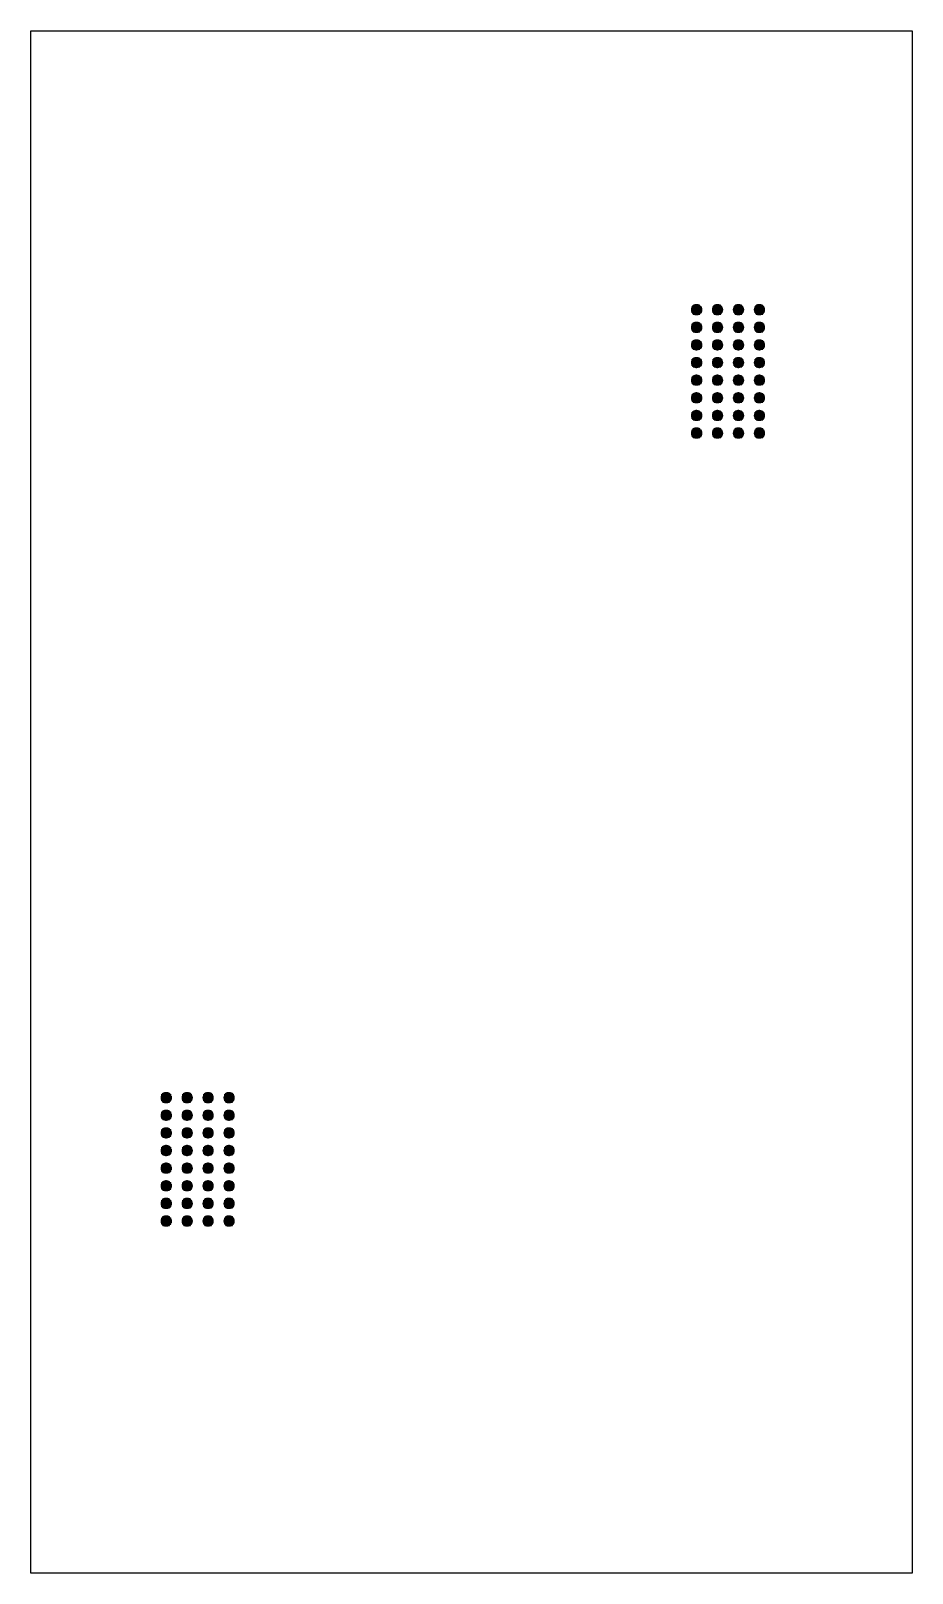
# Model space of a CAD drawing. Header units: inches. Extents: x 37.6 to 77.6, y 25.2 to 95.2.
import ezdxf

# ---------------------------------------------------------------- set-up
doc = ezdxf.new("R2010")
doc.units = ezdxf.units.IN
doc.header["$MEASUREMENT"] = 0
doc.layers.add('Raster', color=2, linetype='Continuous')

msp = doc.modelspace()

# ---------------------------------------------------------------- linework, layer by layer
at = {"layer": 'Raster'}
for p, q in [((37.645, 95.239), (77.645, 95.239)), ((37.645, 25.239), (37.645, 95.239)), ((77.645, 95.239), (77.645, 25.239)), ((67.618, 82.635), (68.108, 82.635)), ((67.634, 82.685), (68.092, 82.685)), ((67.663, 82.435), (67.663, 82.735)), ((67.663, 82.735), (68.063, 82.735)), ((67.713, 82.385), (67.713, 82.785)), ((67.713, 82.785), (68.013, 82.785)), ((67.763, 82.356), (67.763, 82.814)), ((67.813, 82.34), (67.813, 82.83)), ((67.863, 82.335), (67.863, 82.835)), ((67.913, 82.34), (67.913, 82.83)), ((67.963, 82.356), (67.963, 82.814)), ((68.013, 82.385), (68.013, 82.785)), ((68.063, 82.435), (68.063, 82.735)), ((68.568, 82.635), (69.058, 82.635)), ((68.584, 82.685), (69.042, 82.685)), ((68.613, 82.435), (68.613, 82.735)), ((68.613, 82.735), (69.013, 82.735)), ((68.663, 82.385), (68.663, 82.785)), ((68.663, 82.785), (68.963, 82.785)), ((68.713, 82.356), (68.713, 82.814)), ((68.763, 82.34), (68.763, 82.83)), ((68.813, 82.335), (68.813, 82.835)), ((68.863, 82.34), (68.863, 82.83)), ((68.913, 82.356), (68.913, 82.814)), ((68.963, 82.385), (68.963, 82.785)), ((69.013, 82.435), (69.013, 82.735)), ((69.518, 82.635), (70.008, 82.635)), ((69.534, 82.685), (69.992, 82.685)), ((69.563, 82.435), (69.563, 82.735)), ((69.563, 82.735), (69.963, 82.735)), ((69.613, 82.385), (69.613, 82.785)), ((69.613, 82.785), (69.913, 82.785)), ((69.663, 82.356), (69.663, 82.814)), ((69.713, 82.34), (69.713, 82.83)), ((69.763, 82.335), (69.763, 82.835)), ((69.813, 82.34), (69.813, 82.83)), ((69.863, 82.356), (69.863, 82.814)), ((69.913, 82.385), (69.913, 82.785)), ((69.963, 82.435), (69.963, 82.735)), ((70.468, 82.635), (70.958, 82.635)), ((70.484, 82.685), (70.942, 82.685)), ((70.513, 82.435), (70.513, 82.735)), ((70.513, 82.735), (70.913, 82.735)), ((70.563, 82.385), (70.563, 82.785)), ((70.563, 82.785), (70.863, 82.785)), ((70.613, 82.356), (70.613, 82.814)), ((70.663, 82.34), (70.663, 82.83)), ((70.713, 82.335), (70.713, 82.835)), ((70.763, 82.34), (70.763, 82.83)), ((70.813, 82.356), (70.813, 82.814)), ((70.863, 82.385), (70.863, 82.785)), ((70.913, 82.435), (70.913, 82.735)), ((67.613, 82.585), (68.113, 82.585)), ((67.618, 82.535), (68.108, 82.535)), ((67.634, 82.485), (68.092, 82.485)), ((67.663, 82.435), (68.063, 82.435)), ((67.663, 81.635), (67.663, 81.935)), ((67.663, 81.935), (68.063, 81.935)), ((67.713, 82.385), (68.013, 82.385)), ((67.713, 81.585), (67.713, 81.985)), ((67.713, 81.985), (68.013, 81.985)), ((67.763, 81.556), (67.763, 82.014)), ((67.813, 81.54), (67.813, 82.03)), ((67.863, 81.535), (67.863, 82.035)), ((67.913, 81.54), (67.913, 82.03)), ((67.963, 81.556), (67.963, 82.014)), ((68.013, 81.585), (68.013, 81.985)), ((68.063, 81.635), (68.063, 81.935)), ((68.563, 82.585), (69.063, 82.585)), ((68.568, 82.535), (69.058, 82.535)), ((68.584, 82.485), (69.042, 82.485)), ((68.613, 82.435), (69.013, 82.435)), ((68.613, 81.635), (68.613, 81.935)), ((68.613, 81.935), (69.013, 81.935)), ((68.663, 82.385), (68.963, 82.385)), ((68.663, 81.585), (68.663, 81.985)), ((68.663, 81.985), (68.963, 81.985)), ((68.713, 81.556), (68.713, 82.014)), ((68.763, 81.54), (68.763, 82.03)), ((68.813, 81.535), (68.813, 82.035)), ((68.863, 81.54), (68.863, 82.03)), ((68.913, 81.556), (68.913, 82.014)), ((68.963, 81.585), (68.963, 81.985)), ((69.013, 81.635), (69.013, 81.935)), ((69.513, 82.585), (70.013, 82.585)), ((69.518, 82.535), (70.008, 82.535)), ((69.534, 82.485), (69.992, 82.485)), ((69.563, 82.435), (69.963, 82.435)), ((69.563, 81.635), (69.563, 81.935)), ((69.563, 81.935), (69.963, 81.935)), ((69.613, 82.385), (69.913, 82.385)), ((69.613, 81.585), (69.613, 81.985)), ((69.613, 81.985), (69.913, 81.985)), ((69.663, 81.556), (69.663, 82.014)), ((69.713, 81.54), (69.713, 82.03)), ((69.763, 81.535), (69.763, 82.035)), ((69.813, 81.54), (69.813, 82.03)), ((69.863, 81.556), (69.863, 82.014)), ((69.913, 81.585), (69.913, 81.985)), ((69.963, 81.635), (69.963, 81.935)), ((70.463, 82.585), (70.963, 82.585)), ((70.468, 82.535), (70.958, 82.535)), ((70.484, 82.485), (70.942, 82.485)), ((70.513, 82.435), (70.913, 82.435)), ((70.513, 81.635), (70.513, 81.935)), ((70.513, 81.935), (70.913, 81.935)), ((70.563, 82.385), (70.863, 82.385)), ((70.563, 81.585), (70.563, 81.985)), ((70.563, 81.985), (70.863, 81.985)), ((70.613, 81.556), (70.613, 82.014)), ((70.663, 81.54), (70.663, 82.03)), ((70.713, 81.535), (70.713, 82.035)), ((70.763, 81.54), (70.763, 82.03)), ((70.813, 81.556), (70.813, 82.014)), ((70.863, 81.585), (70.863, 81.985)), ((70.913, 81.635), (70.913, 81.935)), ((67.613, 81.785), (68.113, 81.785)), ((67.618, 81.835), (68.108, 81.835)), ((67.618, 81.735), (68.108, 81.735)), ((67.634, 81.885), (68.092, 81.885)), ((67.634, 81.685), (68.092, 81.685)), ((67.663, 81.635), (68.063, 81.635)), ((67.713, 81.585), (68.013, 81.585)), ((67.763, 80.756), (67.763, 81.214)), ((67.813, 80.74), (67.813, 81.23)), ((67.863, 80.735), (67.863, 81.235)), ((67.913, 80.74), (67.913, 81.23)), ((67.963, 80.756), (67.963, 81.214)), ((68.563, 81.785), (69.063, 81.785)), ((68.568, 81.835), (69.058, 81.835)), ((68.568, 81.735), (69.058, 81.735)), ((68.584, 81.885), (69.042, 81.885)), ((68.584, 81.685), (69.042, 81.685)), ((68.613, 81.635), (69.013, 81.635)), ((68.663, 81.585), (68.963, 81.585)), ((68.713, 80.756), (68.713, 81.214)), ((68.763, 80.74), (68.763, 81.23)), ((68.813, 80.735), (68.813, 81.235)), ((68.863, 80.74), (68.863, 81.23)), ((68.913, 80.756), (68.913, 81.214)), ((69.513, 81.785), (70.013, 81.785)), ((69.518, 81.835), (70.008, 81.835)), ((69.518, 81.735), (70.008, 81.735)), ((69.534, 81.885), (69.992, 81.885)), ((69.534, 81.685), (69.992, 81.685)), ((69.563, 81.635), (69.963, 81.635)), ((69.613, 81.585), (69.913, 81.585)), ((69.663, 80.756), (69.663, 81.214)), ((69.713, 80.74), (69.713, 81.23)), ((69.763, 80.735), (69.763, 81.235)), ((69.813, 80.74), (69.813, 81.23)), ((69.863, 80.756), (69.863, 81.214)), ((70.463, 81.785), (70.963, 81.785)), ((70.468, 81.835), (70.958, 81.835)), ((70.468, 81.735), (70.958, 81.735)), ((70.484, 81.885), (70.942, 81.885)), ((70.484, 81.685), (70.942, 81.685)), ((70.513, 81.635), (70.913, 81.635)), ((70.563, 81.585), (70.863, 81.585)), ((70.613, 80.756), (70.613, 81.214)), ((70.663, 80.74), (70.663, 81.23)), ((70.713, 80.735), (70.713, 81.235)), ((70.763, 80.74), (70.763, 81.23)), ((70.813, 80.756), (70.813, 81.214)), ((67.613, 80.985), (68.113, 80.985)), ((67.618, 81.035), (68.108, 81.035)), ((67.618, 80.935), (68.108, 80.935)), ((67.634, 81.085), (68.092, 81.085)), ((67.634, 80.885), (68.092, 80.885)), ((67.663, 80.835), (67.663, 81.135)), ((67.663, 81.135), (68.063, 81.135)), ((67.663, 80.835), (68.063, 80.835)), ((67.713, 80.785), (67.713, 81.185)), ((67.713, 81.185), (68.013, 81.185)), ((67.713, 80.785), (68.013, 80.785)), ((68.013, 80.785), (68.013, 81.185)), ((68.063, 80.835), (68.063, 81.135)), ((68.563, 80.985), (69.063, 80.985)), ((68.568, 81.035), (69.058, 81.035)), ((68.568, 80.935), (69.058, 80.935)), ((68.584, 81.085), (69.042, 81.085)), ((68.584, 80.885), (69.042, 80.885)), ((68.613, 80.835), (68.613, 81.135)), ((68.613, 81.135), (69.013, 81.135)), ((68.613, 80.835), (69.013, 80.835)), ((68.663, 80.785), (68.663, 81.185)), ((68.663, 81.185), (68.963, 81.185)), ((68.663, 80.785), (68.963, 80.785)), ((68.963, 80.785), (68.963, 81.185)), ((69.013, 80.835), (69.013, 81.135)), ((69.513, 80.985), (70.013, 80.985)), ((69.518, 81.035), (70.008, 81.035)), ((69.518, 80.935), (70.008, 80.935)), ((69.534, 81.085), (69.992, 81.085)), ((69.534, 80.885), (69.992, 80.885)), ((69.563, 80.835), (69.563, 81.135)), ((69.563, 81.135), (69.963, 81.135)), ((69.563, 80.835), (69.963, 80.835)), ((69.613, 80.785), (69.613, 81.185)), ((69.613, 81.185), (69.913, 81.185)), ((69.613, 80.785), (69.913, 80.785)), ((69.913, 80.785), (69.913, 81.185)), ((69.963, 80.835), (69.963, 81.135)), ((70.463, 80.985), (70.963, 80.985)), ((70.468, 81.035), (70.958, 81.035)), ((70.468, 80.935), (70.958, 80.935)), ((70.484, 81.085), (70.942, 81.085)), ((70.484, 80.885), (70.942, 80.885)), ((70.513, 80.835), (70.513, 81.135)), ((70.513, 81.135), (70.913, 81.135)), ((70.513, 80.835), (70.913, 80.835)), ((70.563, 80.785), (70.563, 81.185)), ((70.563, 81.185), (70.863, 81.185)), ((70.563, 80.785), (70.863, 80.785)), ((70.863, 80.785), (70.863, 81.185)), ((70.913, 80.835), (70.913, 81.135)), ((67.613, 80.185), (68.113, 80.185)), ((67.618, 80.235), (68.108, 80.235)), ((67.618, 80.135), (68.108, 80.135)), ((67.634, 80.285), (68.092, 80.285)), ((67.634, 80.085), (68.092, 80.085)), ((67.663, 80.035), (67.663, 80.335)), ((67.663, 80.335), (68.063, 80.335)), ((67.663, 80.035), (68.063, 80.035)), ((67.713, 79.985), (67.713, 80.385)), ((67.713, 80.385), (68.013, 80.385)), ((67.713, 79.985), (68.013, 79.985)), ((67.763, 79.956), (67.763, 80.414)), ((67.813, 79.94), (67.813, 80.43)), ((67.863, 79.935), (67.863, 80.435)), ((67.913, 79.94), (67.913, 80.43)), ((67.963, 79.956), (67.963, 80.414)), ((68.013, 79.985), (68.013, 80.385)), ((68.063, 80.035), (68.063, 80.335)), ((68.563, 80.185), (69.063, 80.185)), ((68.568, 80.235), (69.058, 80.235)), ((68.568, 80.135), (69.058, 80.135)), ((68.584, 80.285), (69.042, 80.285)), ((68.584, 80.085), (69.042, 80.085)), ((68.613, 80.035), (68.613, 80.335)), ((68.613, 80.335), (69.013, 80.335)), ((68.613, 80.035), (69.013, 80.035)), ((68.663, 79.985), (68.663, 80.385)), ((68.663, 80.385), (68.963, 80.385)), ((68.663, 79.985), (68.963, 79.985)), ((68.713, 79.956), (68.713, 80.414)), ((68.763, 79.94), (68.763, 80.43)), ((68.813, 79.935), (68.813, 80.435)), ((68.863, 79.94), (68.863, 80.43)), ((68.913, 79.956), (68.913, 80.414)), ((68.963, 79.985), (68.963, 80.385)), ((69.013, 80.035), (69.013, 80.335)), ((69.513, 80.185), (70.013, 80.185)), ((69.518, 80.235), (70.008, 80.235)), ((69.518, 80.135), (70.008, 80.135)), ((69.534, 80.285), (69.992, 80.285)), ((69.534, 80.085), (69.992, 80.085)), ((69.563, 80.035), (69.563, 80.335)), ((69.563, 80.335), (69.963, 80.335)), ((69.563, 80.035), (69.963, 80.035)), ((69.613, 79.985), (69.613, 80.385)), ((69.613, 80.385), (69.913, 80.385)), ((69.613, 79.985), (69.913, 79.985)), ((69.663, 79.956), (69.663, 80.414)), ((69.713, 79.94), (69.713, 80.43)), ((69.763, 79.935), (69.763, 80.435)), ((69.813, 79.94), (69.813, 80.43)), ((69.863, 79.956), (69.863, 80.414)), ((69.913, 79.985), (69.913, 80.385)), ((69.963, 80.035), (69.963, 80.335)), ((70.463, 80.185), (70.963, 80.185)), ((70.468, 80.235), (70.958, 80.235)), ((70.468, 80.135), (70.958, 80.135)), ((70.484, 80.285), (70.942, 80.285)), ((70.484, 80.085), (70.942, 80.085)), ((70.513, 80.035), (70.513, 80.335)), ((70.513, 80.335), (70.913, 80.335)), ((70.513, 80.035), (70.913, 80.035)), ((70.563, 79.985), (70.563, 80.385)), ((70.563, 80.385), (70.863, 80.385)), ((70.563, 79.985), (70.863, 79.985)), ((70.613, 79.956), (70.613, 80.414)), ((70.663, 79.94), (70.663, 80.43)), ((70.713, 79.935), (70.713, 80.435)), ((70.763, 79.94), (70.763, 80.43)), ((70.813, 79.956), (70.813, 80.414)), ((70.863, 79.985), (70.863, 80.385)), ((70.913, 80.035), (70.913, 80.335)), ((67.613, 79.385), (68.113, 79.385)), ((67.618, 79.435), (68.108, 79.435)), ((67.618, 79.335), (68.108, 79.335)), ((67.634, 79.485), (68.092, 79.485)), ((67.634, 79.285), (68.092, 79.285)), ((67.663, 79.235), (67.663, 79.535)), ((67.663, 79.535), (68.063, 79.535)), ((67.663, 79.235), (68.063, 79.235)), ((67.713, 79.185), (67.713, 79.585)), ((67.713, 79.585), (68.013, 79.585)), ((67.713, 79.185), (68.013, 79.185)), ((67.763, 79.156), (67.763, 79.614)), ((67.813, 79.14), (67.813, 79.63)), ((67.863, 79.135), (67.863, 79.635)), ((67.913, 79.14), (67.913, 79.63)), ((67.963, 79.156), (67.963, 79.614)), ((68.013, 79.185), (68.013, 79.585)), ((68.063, 79.235), (68.063, 79.535)), ((68.563, 79.385), (69.063, 79.385)), ((68.568, 79.435), (69.058, 79.435)), ((68.568, 79.335), (69.058, 79.335)), ((68.584, 79.485), (69.042, 79.485)), ((68.584, 79.285), (69.042, 79.285)), ((68.613, 79.235), (68.613, 79.535)), ((68.613, 79.535), (69.013, 79.535)), ((68.613, 79.235), (69.013, 79.235)), ((68.663, 79.185), (68.663, 79.585)), ((68.663, 79.585), (68.963, 79.585)), ((68.663, 79.185), (68.963, 79.185)), ((68.713, 79.156), (68.713, 79.614)), ((68.763, 79.14), (68.763, 79.63)), ((68.813, 79.135), (68.813, 79.635)), ((68.863, 79.14), (68.863, 79.63)), ((68.913, 79.156), (68.913, 79.614)), ((68.963, 79.185), (68.963, 79.585)), ((69.013, 79.235), (69.013, 79.535)), ((69.513, 79.385), (70.013, 79.385)), ((69.518, 79.435), (70.008, 79.435)), ((69.518, 79.335), (70.008, 79.335)), ((69.534, 79.485), (69.992, 79.485)), ((69.534, 79.285), (69.992, 79.285)), ((69.563, 79.235), (69.563, 79.535)), ((69.563, 79.535), (69.963, 79.535)), ((69.563, 79.235), (69.963, 79.235)), ((69.613, 79.185), (69.613, 79.585)), ((69.613, 79.585), (69.913, 79.585)), ((69.613, 79.185), (69.913, 79.185)), ((69.663, 79.156), (69.663, 79.614)), ((69.713, 79.14), (69.713, 79.63)), ((69.763, 79.135), (69.763, 79.635)), ((69.813, 79.14), (69.813, 79.63)), ((69.863, 79.156), (69.863, 79.614)), ((69.913, 79.185), (69.913, 79.585)), ((69.963, 79.235), (69.963, 79.535)), ((70.463, 79.385), (70.963, 79.385)), ((70.468, 79.435), (70.958, 79.435)), ((70.468, 79.335), (70.958, 79.335)), ((70.484, 79.485), (70.942, 79.485)), ((70.484, 79.285), (70.942, 79.285)), ((70.513, 79.235), (70.513, 79.535)), ((70.513, 79.535), (70.913, 79.535)), ((70.513, 79.235), (70.913, 79.235)), ((70.563, 79.185), (70.563, 79.585)), ((70.563, 79.585), (70.863, 79.585)), ((70.563, 79.185), (70.863, 79.185)), ((70.613, 79.156), (70.613, 79.614)), ((70.663, 79.14), (70.663, 79.63)), ((70.713, 79.135), (70.713, 79.635)), ((70.763, 79.14), (70.763, 79.63)), ((70.813, 79.156), (70.813, 79.614)), ((70.863, 79.185), (70.863, 79.585)), ((70.913, 79.235), (70.913, 79.535)), ((67.613, 78.585), (68.113, 78.585)), ((67.618, 78.635), (68.108, 78.635)), ((67.618, 78.535), (68.108, 78.535)), ((67.634, 78.685), (68.092, 78.685)), ((67.634, 78.485), (68.092, 78.485)), ((67.663, 78.435), (67.663, 78.735)), ((67.663, 78.735), (68.063, 78.735)), ((67.663, 78.435), (68.063, 78.435)), ((67.713, 78.385), (67.713, 78.785)), ((67.713, 78.785), (68.013, 78.785)), ((67.763, 78.356), (67.763, 78.814)), ((67.813, 78.34), (67.813, 78.83)), ((67.863, 78.335), (67.863, 78.835)), ((67.913, 78.34), (67.913, 78.83)), ((67.963, 78.356), (67.963, 78.814)), ((68.013, 78.385), (68.013, 78.785)), ((68.063, 78.435), (68.063, 78.735)), ((68.563, 78.585), (69.063, 78.585)), ((68.568, 78.635), (69.058, 78.635)), ((68.568, 78.535), (69.058, 78.535)), ((68.584, 78.685), (69.042, 78.685)), ((68.584, 78.485), (69.042, 78.485)), ((68.613, 78.435), (68.613, 78.735)), ((68.613, 78.735), (69.013, 78.735)), ((68.613, 78.435), (69.013, 78.435)), ((68.663, 78.385), (68.663, 78.785)), ((68.663, 78.785), (68.963, 78.785)), ((68.713, 78.356), (68.713, 78.814)), ((68.763, 78.34), (68.763, 78.83)), ((68.813, 78.335), (68.813, 78.835)), ((68.863, 78.34), (68.863, 78.83)), ((68.913, 78.356), (68.913, 78.814)), ((68.963, 78.385), (68.963, 78.785)), ((69.013, 78.435), (69.013, 78.735)), ((69.513, 78.585), (70.013, 78.585)), ((69.518, 78.635), (70.008, 78.635)), ((69.518, 78.535), (70.008, 78.535)), ((69.534, 78.685), (69.992, 78.685)), ((69.534, 78.485), (69.992, 78.485)), ((69.563, 78.435), (69.563, 78.735)), ((69.563, 78.735), (69.963, 78.735)), ((69.563, 78.435), (69.963, 78.435)), ((69.613, 78.385), (69.613, 78.785)), ((69.613, 78.785), (69.913, 78.785)), ((69.663, 78.356), (69.663, 78.814)), ((69.713, 78.34), (69.713, 78.83)), ((69.763, 78.335), (69.763, 78.835)), ((69.813, 78.34), (69.813, 78.83)), ((69.863, 78.356), (69.863, 78.814)), ((69.913, 78.385), (69.913, 78.785)), ((69.963, 78.435), (69.963, 78.735)), ((70.463, 78.585), (70.963, 78.585)), ((70.468, 78.635), (70.958, 78.635)), ((70.468, 78.535), (70.958, 78.535)), ((70.484, 78.685), (70.942, 78.685)), ((70.484, 78.485), (70.942, 78.485)), ((70.513, 78.435), (70.513, 78.735)), ((70.513, 78.735), (70.913, 78.735)), ((70.513, 78.435), (70.913, 78.435)), ((70.563, 78.385), (70.563, 78.785)), ((70.563, 78.785), (70.863, 78.785)), ((70.613, 78.356), (70.613, 78.814)), ((70.663, 78.34), (70.663, 78.83)), ((70.713, 78.335), (70.713, 78.835)), ((70.763, 78.34), (70.763, 78.83)), ((70.813, 78.356), (70.813, 78.814)), ((70.863, 78.385), (70.863, 78.785)), ((70.913, 78.435), (70.913, 78.735)), ((67.613, 77.785), (68.113, 77.785)), ((67.618, 77.835), (68.108, 77.835)), ((67.618, 77.735), (68.108, 77.735)), ((67.634, 77.885), (68.092, 77.885)), ((67.663, 77.635), (67.663, 77.935)), ((67.663, 77.935), (68.063, 77.935)), ((67.713, 78.385), (68.013, 78.385)), ((67.713, 77.585), (67.713, 77.985)), ((67.713, 77.985), (68.013, 77.985)), ((67.763, 77.556), (67.763, 78.014)), ((67.813, 77.54), (67.813, 78.03)), ((67.863, 77.535), (67.863, 78.035)), ((67.913, 77.54), (67.913, 78.03)), ((67.963, 77.556), (67.963, 78.014)), ((68.013, 77.585), (68.013, 77.985)), ((68.063, 77.635), (68.063, 77.935)), ((68.563, 77.785), (69.063, 77.785)), ((68.568, 77.835), (69.058, 77.835)), ((68.568, 77.735), (69.058, 77.735)), ((68.584, 77.885), (69.042, 77.885)), ((68.613, 77.635), (68.613, 77.935)), ((68.613, 77.935), (69.013, 77.935)), ((68.663, 78.385), (68.963, 78.385)), ((68.663, 77.585), (68.663, 77.985)), ((68.663, 77.985), (68.963, 77.985)), ((68.713, 77.556), (68.713, 78.014)), ((68.763, 77.54), (68.763, 78.03)), ((68.813, 77.535), (68.813, 78.035)), ((68.863, 77.54), (68.863, 78.03)), ((68.913, 77.556), (68.913, 78.014)), ((68.963, 77.585), (68.963, 77.985)), ((69.013, 77.635), (69.013, 77.935)), ((69.513, 77.785), (70.013, 77.785)), ((69.518, 77.835), (70.008, 77.835)), ((69.518, 77.735), (70.008, 77.735)), ((69.534, 77.885), (69.992, 77.885)), ((69.563, 77.635), (69.563, 77.935)), ((69.563, 77.935), (69.963, 77.935)), ((69.613, 78.385), (69.913, 78.385)), ((69.613, 77.585), (69.613, 77.985)), ((69.613, 77.985), (69.913, 77.985)), ((69.663, 77.556), (69.663, 78.014)), ((69.713, 77.54), (69.713, 78.03)), ((69.763, 77.535), (69.763, 78.035)), ((69.813, 77.54), (69.813, 78.03)), ((69.863, 77.556), (69.863, 78.014)), ((69.913, 77.585), (69.913, 77.985)), ((69.963, 77.635), (69.963, 77.935)), ((70.463, 77.785), (70.963, 77.785)), ((70.468, 77.835), (70.958, 77.835)), ((70.468, 77.735), (70.958, 77.735)), ((70.484, 77.885), (70.942, 77.885)), ((70.513, 77.635), (70.513, 77.935)), ((70.513, 77.935), (70.913, 77.935)), ((70.563, 78.385), (70.863, 78.385)), ((70.563, 77.585), (70.563, 77.985)), ((70.563, 77.985), (70.863, 77.985)), ((70.613, 77.556), (70.613, 78.014)), ((70.663, 77.54), (70.663, 78.03)), ((70.713, 77.535), (70.713, 78.035)), ((70.763, 77.54), (70.763, 78.03)), ((70.813, 77.556), (70.813, 78.014)), ((70.863, 77.585), (70.863, 77.985)), ((70.913, 77.635), (70.913, 77.935)), ((67.618, 77.035), (68.108, 77.035)), ((67.634, 77.685), (68.092, 77.685)), ((67.634, 77.085), (68.092, 77.085)), ((67.663, 77.635), (68.063, 77.635)), ((67.663, 76.835), (67.663, 77.135)), ((67.663, 77.135), (68.063, 77.135)), ((67.713, 77.585), (68.013, 77.585)), ((67.713, 76.785), (67.713, 77.185)), ((67.713, 77.185), (68.013, 77.185)), ((67.763, 76.756), (67.763, 77.214)), ((67.813, 76.74), (67.813, 77.23)), ((67.863, 76.735), (67.863, 77.235)), ((67.913, 76.74), (67.913, 77.23)), ((67.963, 76.756), (67.963, 77.214)), ((68.013, 76.785), (68.013, 77.185)), ((68.063, 76.835), (68.063, 77.135)), ((68.568, 77.035), (69.058, 77.035)), ((68.584, 77.685), (69.042, 77.685)), ((68.584, 77.085), (69.042, 77.085)), ((68.613, 77.635), (69.013, 77.635)), ((68.613, 76.835), (68.613, 77.135)), ((68.613, 77.135), (69.013, 77.135)), ((68.663, 77.585), (68.963, 77.585)), ((68.663, 76.785), (68.663, 77.185)), ((68.663, 77.185), (68.963, 77.185)), ((68.713, 76.756), (68.713, 77.214)), ((68.763, 76.74), (68.763, 77.23)), ((68.813, 76.735), (68.813, 77.235)), ((68.863, 76.74), (68.863, 77.23)), ((68.913, 76.756), (68.913, 77.214)), ((68.963, 76.785), (68.963, 77.185)), ((69.013, 76.835), (69.013, 77.135)), ((69.518, 77.035), (70.008, 77.035)), ((69.534, 77.685), (69.992, 77.685)), ((69.534, 77.085), (69.992, 77.085)), ((69.563, 77.635), (69.963, 77.635)), ((69.563, 76.835), (69.563, 77.135)), ((69.563, 77.135), (69.963, 77.135)), ((69.613, 77.585), (69.913, 77.585)), ((69.613, 76.785), (69.613, 77.185)), ((69.613, 77.185), (69.913, 77.185)), ((69.663, 76.756), (69.663, 77.214)), ((69.713, 76.74), (69.713, 77.23)), ((69.763, 76.735), (69.763, 77.235)), ((69.813, 76.74), (69.813, 77.23)), ((69.863, 76.756), (69.863, 77.214)), ((69.913, 76.785), (69.913, 77.185)), ((69.963, 76.835), (69.963, 77.135)), ((70.468, 77.035), (70.958, 77.035)), ((70.484, 77.685), (70.942, 77.685)), ((70.484, 77.085), (70.942, 77.085)), ((70.513, 77.635), (70.913, 77.635)), ((70.513, 76.835), (70.513, 77.135)), ((70.513, 77.135), (70.913, 77.135)), ((70.563, 77.585), (70.863, 77.585)), ((70.563, 76.785), (70.563, 77.185)), ((70.563, 77.185), (70.863, 77.185)), ((70.613, 76.756), (70.613, 77.214)), ((70.663, 76.74), (70.663, 77.23)), ((70.713, 76.735), (70.713, 77.235)), ((70.763, 76.74), (70.763, 77.23)), ((70.813, 76.756), (70.813, 77.214)), ((70.863, 76.785), (70.863, 77.185)), ((70.913, 76.835), (70.913, 77.135)), ((67.613, 76.985), (68.113, 76.985)), ((67.618, 76.935), (68.108, 76.935)), ((67.634, 76.885), (68.092, 76.885)), ((67.663, 76.835), (68.063, 76.835)), ((67.713, 76.785), (68.013, 76.785)), ((68.563, 76.985), (69.063, 76.985)), ((68.568, 76.935), (69.058, 76.935)), ((68.584, 76.885), (69.042, 76.885)), ((68.613, 76.835), (69.013, 76.835)), ((68.663, 76.785), (68.963, 76.785)), ((69.513, 76.985), (70.013, 76.985)), ((69.518, 76.935), (70.008, 76.935)), ((69.534, 76.885), (69.992, 76.885)), ((69.563, 76.835), (69.963, 76.835)), ((69.613, 76.785), (69.913, 76.785)), ((70.463, 76.985), (70.963, 76.985)), ((70.468, 76.935), (70.958, 76.935)), ((70.484, 76.885), (70.942, 76.885)), ((70.513, 76.835), (70.913, 76.835)), ((70.563, 76.785), (70.863, 76.785)), ((43.563, 46.922), (44.021, 46.922)), ((43.592, 46.672), (43.592, 46.972)), ((43.592, 46.972), (43.992, 46.972)), ((43.642, 46.622), (43.642, 47.022)), ((43.642, 47.022), (43.942, 47.022)), ((43.692, 46.593), (43.692, 47.051)), ((43.742, 46.577), (43.742, 47.067)), ((43.792, 46.572), (43.792, 47.072)), ((43.842, 46.577), (43.842, 47.067)), ((43.892, 46.593), (43.892, 47.051)), ((43.942, 46.622), (43.942, 47.022)), ((43.992, 46.672), (43.992, 46.972)), ((44.513, 46.922), (44.971, 46.922)), ((44.542, 46.672), (44.542, 46.972)), ((44.542, 46.972), (44.942, 46.972)), ((44.592, 46.622), (44.592, 47.022)), ((44.592, 47.022), (44.892, 47.022)), ((44.642, 46.593), (44.642, 47.051)), ((44.692, 46.577), (44.692, 47.067)), ((44.742, 46.572), (44.742, 47.072)), ((44.792, 46.577), (44.792, 47.067)), ((44.842, 46.593), (44.842, 47.051)), ((44.892, 46.622), (44.892, 47.022)), ((44.942, 46.672), (44.942, 46.972)), ((45.463, 46.922), (45.921, 46.922)), ((45.492, 46.672), (45.492, 46.972)), ((45.492, 46.972), (45.892, 46.972)), ((45.542, 46.622), (45.542, 47.022)), ((45.542, 47.022), (45.842, 47.022)), ((45.592, 46.593), (45.592, 47.051)), ((45.642, 46.577), (45.642, 47.067)), ((45.692, 46.572), (45.692, 47.072)), ((45.742, 46.577), (45.742, 47.067)), ((45.792, 46.593), (45.792, 47.051)), ((45.842, 46.622), (45.842, 47.022)), ((45.892, 46.672), (45.892, 46.972)), ((46.413, 46.922), (46.871, 46.922)), ((46.442, 46.672), (46.442, 46.972)), ((46.442, 46.972), (46.842, 46.972)), ((46.492, 46.622), (46.492, 47.022)), ((46.492, 47.022), (46.792, 47.022)), ((46.542, 46.593), (46.542, 47.051)), ((46.592, 46.577), (46.592, 47.067)), ((46.642, 46.572), (46.642, 47.072)), ((46.692, 46.577), (46.692, 47.067)), ((46.742, 46.593), (46.742, 47.051)), ((46.792, 46.622), (46.792, 47.022)), ((46.842, 46.672), (46.842, 46.972)), ((43.542, 46.822), (44.042, 46.822)), ((43.547, 46.872), (44.037, 46.872)), ((43.547, 46.772), (44.037, 46.772)), ((43.563, 46.722), (44.021, 46.722)), ((43.592, 46.672), (43.992, 46.672)), ((43.642, 46.622), (43.942, 46.622)), ((43.642, 45.822), (43.642, 46.222)), ((43.642, 46.222), (43.942, 46.222)), ((43.692, 45.793), (43.692, 46.251)), ((43.742, 45.777), (43.742, 46.267)), ((43.792, 45.772), (43.792, 46.272)), ((43.842, 45.777), (43.842, 46.267)), ((43.892, 45.793), (43.892, 46.251)), ((43.942, 45.822), (43.942, 46.222)), ((44.492, 46.822), (44.992, 46.822)), ((44.497, 46.872), (44.987, 46.872)), ((44.497, 46.772), (44.987, 46.772)), ((44.513, 46.722), (44.971, 46.722)), ((44.542, 46.672), (44.942, 46.672)), ((44.592, 46.622), (44.892, 46.622)), ((44.592, 45.822), (44.592, 46.222)), ((44.592, 46.222), (44.892, 46.222)), ((44.642, 45.793), (44.642, 46.251)), ((44.692, 45.777), (44.692, 46.267)), ((44.742, 45.772), (44.742, 46.272)), ((44.792, 45.777), (44.792, 46.267)), ((44.842, 45.793), (44.842, 46.251)), ((44.892, 45.822), (44.892, 46.222)), ((45.442, 46.822), (45.942, 46.822)), ((45.447, 46.872), (45.937, 46.872)), ((45.447, 46.772), (45.937, 46.772)), ((45.463, 46.722), (45.921, 46.722)), ((45.492, 46.672), (45.892, 46.672)), ((45.542, 46.622), (45.842, 46.622)), ((45.542, 45.822), (45.542, 46.222)), ((45.542, 46.222), (45.842, 46.222)), ((45.592, 45.793), (45.592, 46.251)), ((45.642, 45.777), (45.642, 46.267)), ((45.692, 45.772), (45.692, 46.272)), ((45.742, 45.777), (45.742, 46.267)), ((45.792, 45.793), (45.792, 46.251)), ((45.842, 45.822), (45.842, 46.222)), ((46.392, 46.822), (46.892, 46.822)), ((46.397, 46.872), (46.887, 46.872)), ((46.397, 46.772), (46.887, 46.772)), ((46.413, 46.722), (46.871, 46.722)), ((46.442, 46.672), (46.842, 46.672)), ((46.492, 46.622), (46.792, 46.622)), ((46.492, 45.822), (46.492, 46.222)), ((46.492, 46.222), (46.792, 46.222)), ((46.542, 45.793), (46.542, 46.251)), ((46.592, 45.777), (46.592, 46.267)), ((46.642, 45.772), (46.642, 46.272)), ((46.692, 45.777), (46.692, 46.267)), ((46.742, 45.793), (46.742, 46.251)), ((46.792, 45.822), (46.792, 46.222)), ((43.542, 46.022), (44.042, 46.022)), ((43.547, 46.072), (44.037, 46.072)), ((43.547, 45.972), (44.037, 45.972)), ((43.563, 46.122), (44.021, 46.122)), ((43.563, 45.922), (44.021, 45.922)), ((43.592, 45.872), (43.592, 46.172)), ((43.592, 46.172), (43.992, 46.172)), ((43.592, 45.872), (43.992, 45.872)), ((43.642, 45.822), (43.942, 45.822)), ((43.992, 45.872), (43.992, 46.172)), ((44.492, 46.022), (44.992, 46.022)), ((44.497, 46.072), (44.987, 46.072)), ((44.497, 45.972), (44.987, 45.972)), ((44.513, 46.122), (44.971, 46.122)), ((44.513, 45.922), (44.971, 45.922)), ((44.542, 45.872), (44.542, 46.172)), ((44.542, 46.172), (44.942, 46.172)), ((44.542, 45.872), (44.942, 45.872)), ((44.592, 45.822), (44.892, 45.822)), ((44.942, 45.872), (44.942, 46.172)), ((45.442, 46.022), (45.942, 46.022)), ((45.447, 46.072), (45.937, 46.072)), ((45.447, 45.972), (45.937, 45.972)), ((45.463, 46.122), (45.921, 46.122)), ((45.463, 45.922), (45.921, 45.922)), ((45.492, 45.872), (45.492, 46.172)), ((45.492, 46.172), (45.892, 46.172)), ((45.492, 45.872), (45.892, 45.872)), ((45.542, 45.822), (45.842, 45.822)), ((45.892, 45.872), (45.892, 46.172)), ((46.392, 46.022), (46.892, 46.022)), ((46.397, 46.072), (46.887, 46.072)), ((46.397, 45.972), (46.887, 45.972)), ((46.413, 46.122), (46.871, 46.122)), ((46.413, 45.922), (46.871, 45.922)), ((46.442, 45.872), (46.442, 46.172)), ((46.442, 46.172), (46.842, 46.172)), ((46.442, 45.872), (46.842, 45.872)), ((46.492, 45.822), (46.792, 45.822)), ((46.842, 45.872), (46.842, 46.172)), ((43.542, 45.222), (44.042, 45.222)), ((43.547, 45.272), (44.037, 45.272)), ((43.547, 45.172), (44.037, 45.172)), ((43.563, 45.322), (44.021, 45.322)), ((43.563, 45.122), (44.021, 45.122)), ((43.592, 45.072), (43.592, 45.372)), ((43.592, 45.372), (43.992, 45.372)), ((43.592, 45.072), (43.992, 45.072)), ((43.642, 45.022), (43.642, 45.422)), ((43.642, 45.422), (43.942, 45.422)), ((43.642, 45.022), (43.942, 45.022)), ((43.692, 44.993), (43.692, 45.451)), ((43.742, 44.977), (43.742, 45.467)), ((43.792, 44.972), (43.792, 45.472)), ((43.842, 44.977), (43.842, 45.467)), ((43.892, 44.993), (43.892, 45.451)), ((43.942, 45.022), (43.942, 45.422)), ((43.992, 45.072), (43.992, 45.372)), ((44.492, 45.222), (44.992, 45.222)), ((44.497, 45.272), (44.987, 45.272)), ((44.497, 45.172), (44.987, 45.172)), ((44.513, 45.322), (44.971, 45.322)), ((44.513, 45.122), (44.971, 45.122)), ((44.542, 45.072), (44.542, 45.372)), ((44.542, 45.372), (44.942, 45.372)), ((44.542, 45.072), (44.942, 45.072)), ((44.592, 45.022), (44.592, 45.422)), ((44.592, 45.422), (44.892, 45.422)), ((44.592, 45.022), (44.892, 45.022)), ((44.642, 44.993), (44.642, 45.451)), ((44.692, 44.977), (44.692, 45.467)), ((44.742, 44.972), (44.742, 45.472)), ((44.792, 44.977), (44.792, 45.467)), ((44.842, 44.993), (44.842, 45.451)), ((44.892, 45.022), (44.892, 45.422)), ((44.942, 45.072), (44.942, 45.372)), ((45.442, 45.222), (45.942, 45.222)), ((45.447, 45.272), (45.937, 45.272)), ((45.447, 45.172), (45.937, 45.172)), ((45.463, 45.322), (45.921, 45.322)), ((45.463, 45.122), (45.921, 45.122)), ((45.492, 45.072), (45.492, 45.372)), ((45.492, 45.372), (45.892, 45.372)), ((45.492, 45.072), (45.892, 45.072)), ((45.542, 45.022), (45.542, 45.422)), ((45.542, 45.422), (45.842, 45.422)), ((45.542, 45.022), (45.842, 45.022)), ((45.592, 44.993), (45.592, 45.451)), ((45.642, 44.977), (45.642, 45.467)), ((45.692, 44.972), (45.692, 45.472)), ((45.742, 44.977), (45.742, 45.467)), ((45.792, 44.993), (45.792, 45.451)), ((45.842, 45.022), (45.842, 45.422)), ((45.892, 45.072), (45.892, 45.372)), ((46.392, 45.222), (46.892, 45.222)), ((46.397, 45.272), (46.887, 45.272)), ((46.397, 45.172), (46.887, 45.172)), ((46.413, 45.322), (46.871, 45.322)), ((46.413, 45.122), (46.871, 45.122)), ((46.442, 45.072), (46.442, 45.372)), ((46.442, 45.372), (46.842, 45.372)), ((46.442, 45.072), (46.842, 45.072)), ((46.492, 45.022), (46.492, 45.422)), ((46.492, 45.422), (46.792, 45.422)), ((46.492, 45.022), (46.792, 45.022)), ((46.542, 44.993), (46.542, 45.451)), ((46.592, 44.977), (46.592, 45.467)), ((46.642, 44.972), (46.642, 45.472)), ((46.692, 44.977), (46.692, 45.467)), ((46.742, 44.993), (46.742, 45.451)), ((46.792, 45.022), (46.792, 45.422)), ((46.842, 45.072), (46.842, 45.372)), ((43.542, 44.422), (44.042, 44.422)), ((43.547, 44.472), (44.037, 44.472)), ((43.547, 44.372), (44.037, 44.372)), ((43.563, 44.522), (44.021, 44.522)), ((43.563, 44.322), (44.021, 44.322)), ((43.592, 44.272), (43.592, 44.572)), ((43.592, 44.572), (43.992, 44.572)), ((43.592, 44.272), (43.992, 44.272)), ((43.642, 44.222), (43.642, 44.622)), ((43.642, 44.622), (43.942, 44.622)), ((43.642, 44.222), (43.942, 44.222)), ((43.692, 44.193), (43.692, 44.651)), ((43.742, 44.177), (43.742, 44.667)), ((43.792, 44.172), (43.792, 44.672)), ((43.842, 44.177), (43.842, 44.667)), ((43.892, 44.193), (43.892, 44.651)), ((43.942, 44.222), (43.942, 44.622)), ((43.992, 44.272), (43.992, 44.572)), ((44.492, 44.422), (44.992, 44.422)), ((44.497, 44.472), (44.987, 44.472)), ((44.497, 44.372), (44.987, 44.372)), ((44.513, 44.522), (44.971, 44.522)), ((44.513, 44.322), (44.971, 44.322)), ((44.542, 44.272), (44.542, 44.572)), ((44.542, 44.572), (44.942, 44.572)), ((44.542, 44.272), (44.942, 44.272)), ((44.592, 44.222), (44.592, 44.622)), ((44.592, 44.622), (44.892, 44.622)), ((44.592, 44.222), (44.892, 44.222)), ((44.642, 44.193), (44.642, 44.651)), ((44.692, 44.177), (44.692, 44.667)), ((44.742, 44.172), (44.742, 44.672)), ((44.792, 44.177), (44.792, 44.667)), ((44.842, 44.193), (44.842, 44.651)), ((44.892, 44.222), (44.892, 44.622)), ((44.942, 44.272), (44.942, 44.572)), ((45.442, 44.422), (45.942, 44.422)), ((45.447, 44.472), (45.937, 44.472)), ((45.447, 44.372), (45.937, 44.372)), ((45.463, 44.522), (45.921, 44.522)), ((45.463, 44.322), (45.921, 44.322)), ((45.492, 44.272), (45.492, 44.572)), ((45.492, 44.572), (45.892, 44.572)), ((45.492, 44.272), (45.892, 44.272)), ((45.542, 44.222), (45.542, 44.622)), ((45.542, 44.622), (45.842, 44.622)), ((45.542, 44.222), (45.842, 44.222)), ((45.592, 44.193), (45.592, 44.651)), ((45.642, 44.177), (45.642, 44.667)), ((45.692, 44.172), (45.692, 44.672)), ((45.742, 44.177), (45.742, 44.667)), ((45.792, 44.193), (45.792, 44.651)), ((45.842, 44.222), (45.842, 44.622)), ((45.892, 44.272), (45.892, 44.572)), ((46.392, 44.422), (46.892, 44.422)), ((46.397, 44.472), (46.887, 44.472)), ((46.397, 44.372), (46.887, 44.372)), ((46.413, 44.522), (46.871, 44.522)), ((46.413, 44.322), (46.871, 44.322)), ((46.442, 44.272), (46.442, 44.572)), ((46.442, 44.572), (46.842, 44.572)), ((46.442, 44.272), (46.842, 44.272)), ((46.492, 44.222), (46.492, 44.622)), ((46.492, 44.622), (46.792, 44.622)), ((46.492, 44.222), (46.792, 44.222)), ((46.542, 44.193), (46.542, 44.651)), ((46.592, 44.177), (46.592, 44.667)), ((46.642, 44.172), (46.642, 44.672)), ((46.692, 44.177), (46.692, 44.667)), ((46.742, 44.193), (46.742, 44.651)), ((46.792, 44.222), (46.792, 44.622)), ((46.842, 44.272), (46.842, 44.572)), ((43.542, 43.622), (44.042, 43.622)), ((43.547, 43.672), (44.037, 43.672)), ((43.547, 43.572), (44.037, 43.572)), ((43.563, 43.722), (44.021, 43.722)), ((43.563, 43.522), (44.021, 43.522)), ((43.592, 43.472), (43.592, 43.772)), ((43.592, 43.772), (43.992, 43.772)), ((43.592, 43.472), (43.992, 43.472)), ((43.642, 43.422), (43.642, 43.822)), ((43.642, 43.822), (43.942, 43.822)), ((43.642, 43.422), (43.942, 43.422)), ((43.692, 43.393), (43.692, 43.851)), ((43.742, 43.377), (43.742, 43.867)), ((43.792, 43.372), (43.792, 43.872)), ((43.842, 43.377), (43.842, 43.867)), ((43.892, 43.393), (43.892, 43.851)), ((43.942, 43.422), (43.942, 43.822)), ((43.992, 43.472), (43.992, 43.772)), ((44.492, 43.622), (44.992, 43.622)), ((44.497, 43.672), (44.987, 43.672)), ((44.497, 43.572), (44.987, 43.572)), ((44.513, 43.722), (44.971, 43.722)), ((44.513, 43.522), (44.971, 43.522)), ((44.542, 43.472), (44.542, 43.772)), ((44.542, 43.772), (44.942, 43.772)), ((44.542, 43.472), (44.942, 43.472)), ((44.592, 43.422), (44.592, 43.822)), ((44.592, 43.822), (44.892, 43.822)), ((44.592, 43.422), (44.892, 43.422)), ((44.642, 43.393), (44.642, 43.851)), ((44.692, 43.377), (44.692, 43.867)), ((44.742, 43.372), (44.742, 43.872)), ((44.792, 43.377), (44.792, 43.867)), ((44.842, 43.393), (44.842, 43.851)), ((44.892, 43.422), (44.892, 43.822)), ((44.942, 43.472), (44.942, 43.772)), ((45.442, 43.622), (45.942, 43.622)), ((45.447, 43.672), (45.937, 43.672)), ((45.447, 43.572), (45.937, 43.572)), ((45.463, 43.722), (45.921, 43.722)), ((45.463, 43.522), (45.921, 43.522)), ((45.492, 43.472), (45.492, 43.772)), ((45.492, 43.772), (45.892, 43.772)), ((45.492, 43.472), (45.892, 43.472)), ((45.542, 43.422), (45.542, 43.822)), ((45.542, 43.822), (45.842, 43.822)), ((45.542, 43.422), (45.842, 43.422)), ((45.592, 43.393), (45.592, 43.851)), ((45.642, 43.377), (45.642, 43.867)), ((45.692, 43.372), (45.692, 43.872)), ((45.742, 43.377), (45.742, 43.867)), ((45.792, 43.393), (45.792, 43.851)), ((45.842, 43.422), (45.842, 43.822)), ((45.892, 43.472), (45.892, 43.772)), ((46.392, 43.622), (46.892, 43.622)), ((46.397, 43.672), (46.887, 43.672)), ((46.397, 43.572), (46.887, 43.572)), ((46.413, 43.722), (46.871, 43.722)), ((46.413, 43.522), (46.871, 43.522)), ((46.442, 43.472), (46.442, 43.772)), ((46.442, 43.772), (46.842, 43.772)), ((46.442, 43.472), (46.842, 43.472)), ((46.492, 43.422), (46.492, 43.822)), ((46.492, 43.822), (46.792, 43.822)), ((46.492, 43.422), (46.792, 43.422)), ((46.542, 43.393), (46.542, 43.851)), ((46.592, 43.377), (46.592, 43.867)), ((46.642, 43.372), (46.642, 43.872)), ((46.692, 43.377), (46.692, 43.867)), ((46.742, 43.393), (46.742, 43.851)), ((46.792, 43.422), (46.792, 43.822)), ((46.842, 43.472), (46.842, 43.772)), ((43.542, 42.822), (44.042, 42.822)), ((43.547, 42.872), (44.037, 42.872)), ((43.547, 42.772), (44.037, 42.772)), ((43.563, 42.922), (44.021, 42.922)), ((43.563, 42.722), (44.021, 42.722)), ((43.592, 42.672), (43.592, 42.972)), ((43.592, 42.972), (43.992, 42.972)), ((43.642, 42.622), (43.642, 43.022)), ((43.642, 43.022), (43.942, 43.022)), ((43.692, 42.593), (43.692, 43.051)), ((43.742, 42.577), (43.742, 43.067)), ((43.792, 42.572), (43.792, 43.072)), ((43.842, 42.577), (43.842, 43.067)), ((43.892, 42.593), (43.892, 43.051)), ((43.942, 42.622), (43.942, 43.022)), ((43.992, 42.672), (43.992, 42.972)), ((44.492, 42.822), (44.992, 42.822)), ((44.497, 42.872), (44.987, 42.872)), ((44.497, 42.772), (44.987, 42.772)), ((44.513, 42.922), (44.971, 42.922)), ((44.513, 42.722), (44.971, 42.722)), ((44.542, 42.672), (44.542, 42.972)), ((44.542, 42.972), (44.942, 42.972)), ((44.592, 42.622), (44.592, 43.022)), ((44.592, 43.022), (44.892, 43.022)), ((44.642, 42.593), (44.642, 43.051)), ((44.692, 42.577), (44.692, 43.067)), ((44.742, 42.572), (44.742, 43.072)), ((44.792, 42.577), (44.792, 43.067)), ((44.842, 42.593), (44.842, 43.051)), ((44.892, 42.622), (44.892, 43.022)), ((44.942, 42.672), (44.942, 42.972)), ((45.442, 42.822), (45.942, 42.822)), ((45.447, 42.872), (45.937, 42.872)), ((45.447, 42.772), (45.937, 42.772)), ((45.463, 42.922), (45.921, 42.922)), ((45.463, 42.722), (45.921, 42.722)), ((45.492, 42.672), (45.492, 42.972)), ((45.492, 42.972), (45.892, 42.972)), ((45.542, 42.622), (45.542, 43.022)), ((45.542, 43.022), (45.842, 43.022)), ((45.592, 42.593), (45.592, 43.051)), ((45.642, 42.577), (45.642, 43.067)), ((45.692, 42.572), (45.692, 43.072)), ((45.742, 42.577), (45.742, 43.067)), ((45.792, 42.593), (45.792, 43.051)), ((45.842, 42.622), (45.842, 43.022)), ((45.892, 42.672), (45.892, 42.972)), ((46.392, 42.822), (46.892, 42.822)), ((46.397, 42.872), (46.887, 42.872)), ((46.397, 42.772), (46.887, 42.772)), ((46.413, 42.922), (46.871, 42.922)), ((46.413, 42.722), (46.871, 42.722)), ((46.442, 42.672), (46.442, 42.972)), ((46.442, 42.972), (46.842, 42.972)), ((46.492, 42.622), (46.492, 43.022)), ((46.492, 43.022), (46.792, 43.022)), ((46.542, 42.593), (46.542, 43.051)), ((46.592, 42.577), (46.592, 43.067)), ((46.642, 42.572), (46.642, 43.072)), ((46.692, 42.577), (46.692, 43.067)), ((46.742, 42.593), (46.742, 43.051)), ((46.792, 42.622), (46.792, 43.022)), ((46.842, 42.672), (46.842, 42.972)), ((43.542, 42.022), (44.042, 42.022)), ((43.547, 42.072), (44.037, 42.072)), ((43.563, 42.122), (44.021, 42.122)), ((43.592, 42.672), (43.992, 42.672)), ((43.592, 41.872), (43.592, 42.172)), ((43.592, 42.172), (43.992, 42.172)), ((43.642, 42.622), (43.942, 42.622)), ((43.642, 41.822), (43.642, 42.222)), ((43.642, 42.222), (43.942, 42.222)), ((43.692, 41.793), (43.692, 42.251)), ((43.742, 41.777), (43.742, 42.267)), ((43.792, 41.772), (43.792, 42.272)), ((43.842, 41.777), (43.842, 42.267)), ((43.892, 41.793), (43.892, 42.251)), ((43.942, 41.822), (43.942, 42.222)), ((43.992, 41.872), (43.992, 42.172)), ((44.492, 42.022), (44.992, 42.022)), ((44.497, 42.072), (44.987, 42.072)), ((44.513, 42.122), (44.971, 42.122)), ((44.542, 42.672), (44.942, 42.672)), ((44.542, 41.872), (44.542, 42.172)), ((44.542, 42.172), (44.942, 42.172)), ((44.592, 42.622), (44.892, 42.622)), ((44.592, 41.822), (44.592, 42.222)), ((44.592, 42.222), (44.892, 42.222)), ((44.642, 41.793), (44.642, 42.251)), ((44.692, 41.777), (44.692, 42.267)), ((44.742, 41.772), (44.742, 42.272)), ((44.792, 41.777), (44.792, 42.267)), ((44.842, 41.793), (44.842, 42.251)), ((44.892, 41.822), (44.892, 42.222)), ((44.942, 41.872), (44.942, 42.172)), ((45.442, 42.022), (45.942, 42.022)), ((45.447, 42.072), (45.937, 42.072)), ((45.463, 42.122), (45.921, 42.122)), ((45.492, 42.672), (45.892, 42.672)), ((45.492, 41.872), (45.492, 42.172)), ((45.492, 42.172), (45.892, 42.172)), ((45.542, 42.622), (45.842, 42.622)), ((45.542, 41.822), (45.542, 42.222)), ((45.542, 42.222), (45.842, 42.222)), ((45.592, 41.793), (45.592, 42.251)), ((45.642, 41.777), (45.642, 42.267)), ((45.692, 41.772), (45.692, 42.272)), ((45.742, 41.777), (45.742, 42.267)), ((45.792, 41.793), (45.792, 42.251)), ((45.842, 41.822), (45.842, 42.222)), ((45.892, 41.872), (45.892, 42.172)), ((46.392, 42.022), (46.892, 42.022)), ((46.397, 42.072), (46.887, 42.072)), ((46.413, 42.122), (46.871, 42.122)), ((46.442, 42.672), (46.842, 42.672)), ((46.442, 41.872), (46.442, 42.172)), ((46.442, 42.172), (46.842, 42.172)), ((46.492, 42.622), (46.792, 42.622)), ((46.492, 41.822), (46.492, 42.222)), ((46.492, 42.222), (46.792, 42.222)), ((46.542, 41.793), (46.542, 42.251)), ((46.592, 41.777), (46.592, 42.267)), ((46.642, 41.772), (46.642, 42.272)), ((46.692, 41.777), (46.692, 42.267)), ((46.742, 41.793), (46.742, 42.251)), ((46.792, 41.822), (46.792, 42.222)), ((46.842, 41.872), (46.842, 42.172)), ((43.547, 41.972), (44.037, 41.972)), ((43.563, 41.922), (44.021, 41.922)), ((43.563, 41.322), (44.021, 41.322)), ((43.592, 41.872), (43.992, 41.872)), ((43.592, 41.072), (43.592, 41.372)), ((43.592, 41.372), (43.992, 41.372)), ((43.642, 41.822), (43.942, 41.822)), ((43.642, 41.022), (43.642, 41.422)), ((43.642, 41.422), (43.942, 41.422)), ((43.692, 40.993), (43.692, 41.451)), ((43.742, 40.977), (43.742, 41.467)), ((43.792, 40.972), (43.792, 41.472)), ((43.842, 40.977), (43.842, 41.467)), ((43.892, 40.993), (43.892, 41.451)), ((43.942, 41.022), (43.942, 41.422)), ((43.992, 41.072), (43.992, 41.372)), ((44.497, 41.972), (44.987, 41.972)), ((44.513, 41.922), (44.971, 41.922)), ((44.513, 41.322), (44.971, 41.322)), ((44.542, 41.872), (44.942, 41.872)), ((44.542, 41.072), (44.542, 41.372)), ((44.542, 41.372), (44.942, 41.372)), ((44.592, 41.822), (44.892, 41.822)), ((44.592, 41.022), (44.592, 41.422)), ((44.592, 41.422), (44.892, 41.422)), ((44.642, 40.993), (44.642, 41.451)), ((44.692, 40.977), (44.692, 41.467)), ((44.742, 40.972), (44.742, 41.472)), ((44.792, 40.977), (44.792, 41.467)), ((44.842, 40.993), (44.842, 41.451)), ((44.892, 41.022), (44.892, 41.422)), ((44.942, 41.072), (44.942, 41.372)), ((45.447, 41.972), (45.937, 41.972)), ((45.463, 41.922), (45.921, 41.922)), ((45.463, 41.322), (45.921, 41.322)), ((45.492, 41.872), (45.892, 41.872)), ((45.492, 41.072), (45.492, 41.372)), ((45.492, 41.372), (45.892, 41.372)), ((45.542, 41.822), (45.842, 41.822)), ((45.542, 41.022), (45.542, 41.422)), ((45.542, 41.422), (45.842, 41.422)), ((45.592, 40.993), (45.592, 41.451)), ((45.642, 40.977), (45.642, 41.467)), ((45.692, 40.972), (45.692, 41.472)), ((45.742, 40.977), (45.742, 41.467)), ((45.792, 40.993), (45.792, 41.451)), ((45.842, 41.022), (45.842, 41.422)), ((45.892, 41.072), (45.892, 41.372)), ((46.397, 41.972), (46.887, 41.972)), ((46.413, 41.922), (46.871, 41.922)), ((46.413, 41.322), (46.871, 41.322)), ((46.442, 41.872), (46.842, 41.872)), ((46.442, 41.072), (46.442, 41.372)), ((46.442, 41.372), (46.842, 41.372)), ((46.492, 41.822), (46.792, 41.822)), ((46.492, 41.022), (46.492, 41.422)), ((46.492, 41.422), (46.792, 41.422)), ((46.542, 40.993), (46.542, 41.451)), ((46.592, 40.977), (46.592, 41.467)), ((46.642, 40.972), (46.642, 41.472)), ((46.692, 40.977), (46.692, 41.467)), ((46.742, 40.993), (46.742, 41.451)), ((46.792, 41.022), (46.792, 41.422)), ((46.842, 41.072), (46.842, 41.372)), ((43.542, 41.222), (44.042, 41.222)), ((43.547, 41.272), (44.037, 41.272)), ((43.547, 41.172), (44.037, 41.172)), ((43.563, 41.122), (44.021, 41.122)), ((43.592, 41.072), (43.992, 41.072)), ((43.642, 41.022), (43.942, 41.022)), ((44.492, 41.222), (44.992, 41.222)), ((44.497, 41.272), (44.987, 41.272)), ((44.497, 41.172), (44.987, 41.172)), ((44.513, 41.122), (44.971, 41.122)), ((44.542, 41.072), (44.942, 41.072)), ((44.592, 41.022), (44.892, 41.022)), ((45.442, 41.222), (45.942, 41.222)), ((45.447, 41.272), (45.937, 41.272)), ((45.447, 41.172), (45.937, 41.172)), ((45.463, 41.122), (45.921, 41.122)), ((45.492, 41.072), (45.892, 41.072)), ((45.542, 41.022), (45.842, 41.022)), ((46.392, 41.222), (46.892, 41.222)), ((46.397, 41.272), (46.887, 41.272)), ((46.397, 41.172), (46.887, 41.172)), ((46.413, 41.122), (46.871, 41.122)), ((46.442, 41.072), (46.842, 41.072)), ((46.492, 41.022), (46.792, 41.022)), ((77.645, 25.239), (37.645, 25.239))]:
    msp.add_line(p, q, dxfattribs=at)

doc.saveas('drawing.dxf')
